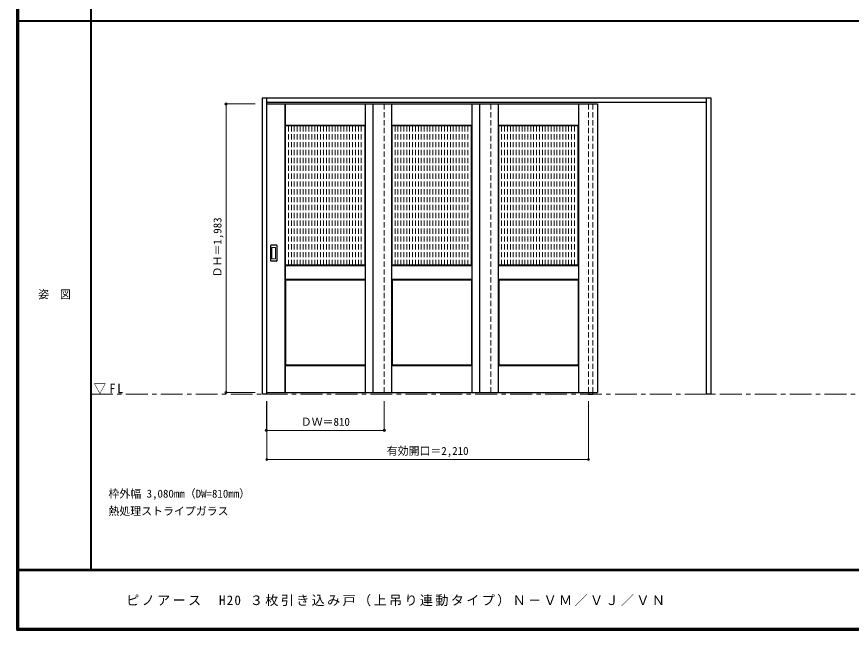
# Model space of a CAD drawing. Units: millimetres, scale not verified. Extents: x -59471 to 5700, y -4307 to 5558.
# Drawn here: x -6000 to -267, y -4205 to 12 of the extents above; entities that cross this region are included whole.
import ezdxf
from ezdxf.enums import TextEntityAlignment as Align

# ---------------------------------------------------------------- set-up
doc = ezdxf.new("R2010")
doc.units = ezdxf.units.MM
doc.header["$LTSCALE"] = 30
doc.header["$PDMODE"] = 32
doc.header["$PDSIZE"] = 15
doc.linetypes.add('CHAIN1', pattern=[8, 5, -1, 1, -1])
doc.linetypes.add('DASHED1', pattern=[1.8, 1.2, -0.6])
for name, color, linetype, lineweight in [('0-1_通り芯', 7, 'CHAIN1', 18), ('0-2_扉', 4, 'DASHED1', 9), ('0-3_仕上げ', 4, 'Continuous', 9), ('0-4_枠', 3, 'Continuous', 25), ('0-6_引手', 7, 'Continuous', 18), ('0-B_寸法', 4, 'Continuous', 9), ('0-C_ハッチ', 4, 'DASHED1', 9), ('F-1_枠', 6, 'Continuous', 40)]:
    doc.layers.add(name, color=color, linetype=linetype, lineweight=lineweight)
doc.layers.add('0-A_文字', color=7, linetype='Continuous')
doc.layers.add('F-A_文字', color=7, linetype='Continuous')
doc.styles.add('ＭＳ ゴシック', font='')
doc.styles.get('ＭＳ ゴシック').set_extended_font_data('MS Gothic')

msp = doc.modelspace()

# ---------------------------------------------------------------- linework, layer by layer
at = {"layer": '0-1_通り芯'}
msp.add_line((-5490, -2581.25), (100, -2581.25), dxfattribs=at)
at = {"layer": '0-2_扉'}
for p, q in [((-4285, -587.75), (-4282, -587.75)), ((-4285, -2570.75), (-4285, -587.75)), ((-3475, -2570.75), (-3475, -587.75)), ((-2743, -2570.75), (-2743, -587.75)), ((-4282, -2570.75), (-4285, -2570.75))]:
    msp.add_line(p, q, dxfattribs=at)
at = {"layer": '0-2_扉', "color": 3, "linetype": 'Continuous', "lineweight": 25}
for p, q in [((-3553, -587.75), (-3553, -2570.75)), ((-2821, -587.75), (-2821, -2570.75)), ((-4282, -2570.75), (-2011, -2570.75))]:
    msp.add_line(p, q, dxfattribs=at)
msp.add_lwpolyline([(-4282, -587.75), (-2011, -587.75), (-2011, -2570.75)], dxfattribs=at)
at = {"layer": '0-3_仕上げ', "color": 7, "lineweight": 18}
for p, q in [((-4157, -2570.75), (-4157, -587.75)), ((-4155.5, -735.25), (-4155.5, -587.75)), ((-4154, -733.75), (-4154, -587.75)), ((-3606, -733.75), (-3606, -587.75)), ((-3604.5, -735.25), (-3604.5, -587.75)), ((-3603, -2570.75), (-3603, -587.75)), ((-3425, -2570.75), (-3425, -587.75)), ((-3423.5, -735.25), (-3423.5, -587.75)), ((-3422, -733.75), (-3422, -587.75)), ((-2874, -733.75), (-2874, -587.75)), ((-2872.5, -735.25), (-2872.5, -587.75)), ((-2871, -2570.75), (-2871, -587.75)), ((-2693, -2570.75), (-2693, -587.75)), ((-2691.5, -735.25), (-2691.5, -587.75)), ((-2690, -733.75), (-2690, -587.75)), ((-2142, -733.75), (-2142, -587.75)), ((-2140.5, -735.25), (-2140.5, -587.75)), ((-2139, -2570.75), (-2139, -587.75)), ((-4154, -733.75), (-4155.5, -735.25)), ((-4153, -737.75), (-4155.5, -735.25)), ((-3606, -733.75), (-4154, -733.75)), ((-3422, -733.75), (-3423.5, -735.25)), ((-3421, -737.75), (-3423.5, -735.25)), ((-2874, -733.75), (-3422, -733.75)), ((-2690, -733.75), (-2691.5, -735.25)), ((-2689, -737.75), (-2691.5, -735.25)), ((-2142, -733.75), (-2690, -733.75)), ((-4155.5, -1793.25), (-4155.5, -1698.25)), ((-4154, -1791.75), (-4154, -1699.75)), ((-3606, -1699.75), (-4154, -1699.75)), ((-3607, -1695.75), (-3604.5, -1698.25)), ((-3606, -1699.75), (-3604.5, -1698.25)), ((-3606, -1791.75), (-3606, -1699.75)), ((-3604.5, -1793.25), (-3604.5, -1698.25)), ((-3423.5, -1793.25), (-3423.5, -1698.25)), ((-3422, -1791.75), (-3422, -1699.75)), ((-2874, -1699.75), (-3422, -1699.75)), ((-2875, -1695.75), (-2872.5, -1698.25)), ((-2874, -1699.75), (-2872.5, -1698.25)), ((-2874, -1791.75), (-2874, -1699.75)), ((-2872.5, -1793.25), (-2872.5, -1698.25)), ((-2691.5, -1793.25), (-2691.5, -1698.25)), ((-2690, -1791.75), (-2690, -1699.75)), ((-2142, -1699.75), (-2690, -1699.75)), ((-2143, -1695.75), (-2140.5, -1698.25)), ((-2142, -1699.75), (-2140.5, -1698.25)), ((-2142, -1791.75), (-2142, -1699.75)), ((-2140.5, -1793.25), (-2140.5, -1698.25)), ((-4154, -1791.75), (-4155.5, -1793.25)), ((-4153, -1795.75), (-4155.5, -1793.25)), ((-4154, -1791.75), (-3606, -1791.75)), ((-3422, -1791.75), (-3423.5, -1793.25)), ((-3421, -1795.75), (-3423.5, -1793.25)), ((-3422, -1791.75), (-2874, -1791.75)), ((-2690, -1791.75), (-2691.5, -1793.25)), ((-2689, -1795.75), (-2691.5, -1793.25)), ((-2690, -1791.75), (-2142, -1791.75)), ((-4155.5, -2570.75), (-4155.5, -2385.25)), ((-4154, -2570.75), (-4154, -2386.75)), ((-3606, -2386.75), (-4154, -2386.75)), ((-3607, -2382.75), (-3604.5, -2385.25)), ((-3606, -2386.75), (-3604.5, -2385.25)), ((-3606, -2570.75), (-3606, -2386.75)), ((-3604.5, -2570.75), (-3604.5, -2385.25)), ((-3423.5, -2570.75), (-3423.5, -2385.25)), ((-3422, -2570.75), (-3422, -2386.75)), ((-2874, -2386.75), (-3422, -2386.75)), ((-2875, -2382.75), (-2872.5, -2385.25)), ((-2874, -2386.75), (-2872.5, -2385.25)), ((-2874, -2570.75), (-2874, -2386.75)), ((-2872.5, -2570.75), (-2872.5, -2385.25)), ((-2691.5, -2570.75), (-2691.5, -2385.25)), ((-2690, -2570.75), (-2690, -2386.75)), ((-2142, -2386.75), (-2690, -2386.75)), ((-2143, -2382.75), (-2140.5, -2385.25)), ((-2142, -2386.75), (-2140.5, -2385.25)), ((-2142, -2570.75), (-2142, -2386.75)), ((-2140.5, -2570.75), (-2140.5, -2385.25))]:
    msp.add_line(p, q, dxfattribs=at)
at = {"layer": '0-3_仕上げ', "color": 3, "lineweight": 25}
for p, q in [((-4153, -1695.75), (-4153, -737.75)), ((-3607, -737.75), (-4153, -737.75)), ((-3607, -1695.75), (-3607, -737.75)), ((-3421, -1695.75), (-3421, -737.75)), ((-2875, -737.75), (-3421, -737.75)), ((-2875, -1695.75), (-2875, -737.75)), ((-2689, -1695.75), (-2689, -737.75)), ((-2143, -737.75), (-2689, -737.75)), ((-2143, -1695.75), (-2143, -737.75)), ((-3607, -1695.75), (-4153, -1695.75)), ((-2875, -1695.75), (-3421, -1695.75)), ((-2143, -1695.75), (-2689, -1695.75)), ((-4153, -1795.75), (-4153, -2382.75)), ((-3421, -1795.75), (-3421, -2382.75)), ((-2689, -1795.75), (-2689, -2382.75)), ((-3607, -2382.75), (-4153, -2382.75)), ((-2875, -2382.75), (-3421, -2382.75)), ((-2143, -2382.75), (-2689, -2382.75))]:
    msp.add_line(p, q, dxfattribs=at)
at = {"layer": '0-3_仕上げ', "color": 7, "lineweight": 18}
for points in [[(-3606, -733.75), (-3604.5, -735.25), (-3607, -737.75)], [(-2874, -733.75), (-2872.5, -735.25), (-2875, -737.75)], [(-2142, -733.75), (-2140.5, -735.25), (-2143, -737.75)], [(-4154, -1699.75), (-4155.5, -1698.25), (-4153, -1695.75)], [(-3422, -1699.75), (-3423.5, -1698.25), (-3421, -1695.75)], [(-2690, -1699.75), (-2691.5, -1698.25), (-2689, -1695.75)], [(-3606, -1791.75), (-3604.5, -1793.25), (-3607, -1795.75)], [(-2874, -1791.75), (-2872.5, -1793.25), (-2875, -1795.75)], [(-2142, -1791.75), (-2140.5, -1793.25), (-2143, -1795.75)], [(-4154, -2386.75), (-4155.5, -2385.25), (-4153, -2382.75)], [(-3422, -2386.75), (-3423.5, -2385.25), (-3421, -2382.75)], [(-2690, -2386.75), (-2691.5, -2385.25), (-2689, -2382.75)]]:
    msp.add_lwpolyline(points, dxfattribs=at)
at = {"layer": '0-3_仕上げ', "color": 3, "lineweight": 25}
for points in [[(-4153, -1795.75), (-3607, -1795.75), (-3607, -2382.75)], [(-3421, -1795.75), (-2875, -1795.75), (-2875, -2382.75)], [(-2689, -1795.75), (-2143, -1795.75), (-2143, -2382.75)]]:
    msp.add_lwpolyline(points, dxfattribs=at)
at = {"layer": '0-4_枠'}
for p, q in [((-4282, -2581.25), (-4282, -546.25)), ((-1262, -2581.25), (-1262, -546.25)), ((-4282, -576.25), (-1262, -576.25)), ((-2072, -2570.75), (-2072, -2581.25)), ((-2042, -2570.75), (-2042, -2581.25)), ((-2072, -2581.25), (-2042, -2581.25)), ((-1232, -2581.25), (-1262, -2581.25))]:
    msp.add_line(p, q, dxfattribs=at)
at = {"layer": '0-4_枠', "color": 4, "linetype": 'DASHED1', "lineweight": 9}
for p, q in [((-2072, -2570.75), (-2072, -576.25)), ((-2042, -2570.75), (-2042, -576.25))]:
    msp.add_line(p, q, dxfattribs=at)
at = {"layer": '0-4_枠'}
for points in [[(-4282, -2581.25), (-4312, -2581.25), (-4312, -546.25)], [(-4312, -546.25), (-1232, -546.25), (-1232, -2581.25)]]:
    msp.add_lwpolyline(points, dxfattribs=at)
at = {"layer": '0-6_引手', "color": 3, "lineweight": 25}
for p, q in [((-4255, -1666.75), (-4255, -1559.75)), ((-4214.5, -1558.25), (-4253.5, -1558.25)), ((-4213, -1559.75), (-4213, -1666.75)), ((-4214.5, -1668.25), (-4253.5, -1668.25))]:
    msp.add_line(p, q, dxfattribs=at)
at = {"layer": '0-6_引手'}
for p, q in [((-4246.5, -1650.75), (-4246.5, -1575.75)), ((-4223, -1574.25), (-4245, -1574.25)), ((-4221.5, -1575.75), (-4221.5, -1650.75)), ((-4223, -1652.25), (-4245, -1652.25))]:
    msp.add_line(p, q, dxfattribs=at)
at = {"layer": '0-6_引手', "color": 3, "lineweight": 25}
for centre, start, end in [((-4253.5, -1559.75), 90, 180), ((-4214.5, -1559.75), 0, 90), ((-4253.5, -1666.75), 180, 270), ((-4214.5, -1666.75), 270, 0)]:
    msp.add_arc(centre, 1.5, start, end, dxfattribs=at)
at = {"layer": '0-6_引手'}
for centre, start, end in [((-4245, -1575.75), 90, 180), ((-4223, -1575.75), 0, 90), ((-4245, -1650.75), 180, 270), ((-4223, -1650.75), 270, 0)]:
    msp.add_arc(centre, 1.5, start, end, dxfattribs=at)
at = {"layer": '0-B_寸法'}
for p, q in [((-4562, -587.75), (-4562, -2570.75)), ((-4562, -587.75), (-4362, -587.75)), ((-4562, -2570.75), (-4362, -2570.75)), ((-4285, -2831.25), (-4285, -2631.25)), ((-4282, -3031.25), (-4282, -2631.25)), ((-3475, -2831.25), (-3475, -2631.25)), ((-2072, -3031.25), (-2072, -2631.25)), ((-4285, -2831.25), (-3475, -2831.25)), ((-4282, -3031.25), (-2072, -3031.25))]:
    msp.add_line(p, q, dxfattribs=at)
at = {"layer": '0-B_寸法', "color": 7}
for p in [(-4562, -587.75), (-4562, -2570.75), (-4285, -2831.25), (-3475, -2831.25), (-4282, -3031.25), (-2072, -3031.25)]:
    msp.add_point(p, dxfattribs=at)
at = {"layer": '0-C_ハッチ'}
for p, q in [((-4133, -1695.75), (-4133, -737.75)), ((-4113, -1695.75), (-4113, -737.75)), ((-4093, -1695.75), (-4093, -737.75)), ((-4073, -1695.75), (-4073, -737.75)), ((-4053, -1695.75), (-4053, -737.75)), ((-4033, -1695.75), (-4033, -737.75)), ((-4013, -1695.75), (-4013, -737.75)), ((-3993, -1695.75), (-3993, -737.75)), ((-3973, -1695.75), (-3973, -737.75)), ((-3953, -1695.75), (-3953, -737.75)), ((-3933, -1695.75), (-3933, -737.75)), ((-3913, -1695.75), (-3913, -737.75)), ((-3893, -1695.75), (-3893, -737.75)), ((-3873, -1695.75), (-3873, -737.75)), ((-3853, -1695.75), (-3853, -737.75)), ((-3833, -1695.75), (-3833, -737.75)), ((-3813, -1695.75), (-3813, -737.75)), ((-3793, -1695.75), (-3793, -737.75)), ((-3773, -1695.75), (-3773, -737.75)), ((-3753, -1695.75), (-3753, -737.75)), ((-3733, -1695.75), (-3733, -737.75)), ((-3713, -1695.75), (-3713, -737.75)), ((-3693, -1695.75), (-3693, -737.75)), ((-3673, -1695.75), (-3673, -737.75)), ((-3653, -1695.75), (-3653, -737.75)), ((-3633, -1695.75), (-3633, -737.75)), ((-3401, -1695.75), (-3401, -737.75)), ((-3381, -1695.75), (-3381, -737.75)), ((-3361, -1695.75), (-3361, -737.75)), ((-3341, -1695.75), (-3341, -737.75)), ((-3321, -1695.75), (-3321, -737.75)), ((-3301, -1695.75), (-3301, -737.75)), ((-3281, -1695.75), (-3281, -737.75)), ((-3261, -1695.75), (-3261, -737.75)), ((-3241, -1695.75), (-3241, -737.75)), ((-3221, -1695.75), (-3221, -737.75)), ((-3201, -1695.75), (-3201, -737.75)), ((-3181, -1695.75), (-3181, -737.75)), ((-3161, -1695.75), (-3161, -737.75)), ((-3141, -1695.75), (-3141, -737.75)), ((-3121, -1695.75), (-3121, -737.75)), ((-3101, -1695.75), (-3101, -737.75)), ((-3081, -1695.75), (-3081, -737.75)), ((-3061, -1695.75), (-3061, -737.75)), ((-3041, -1695.75), (-3041, -737.75)), ((-3021, -1695.75), (-3021, -737.75)), ((-3001, -1695.75), (-3001, -737.75)), ((-2981, -1695.75), (-2981, -737.75)), ((-2961, -1695.75), (-2961, -737.75)), ((-2941, -1695.75), (-2941, -737.75)), ((-2921, -1695.75), (-2921, -737.75)), ((-2901, -1695.75), (-2901, -737.75)), ((-2669, -1695.75), (-2669, -737.75)), ((-2649, -1695.75), (-2649, -737.75)), ((-2629, -1695.75), (-2629, -737.75)), ((-2609, -1695.75), (-2609, -737.75)), ((-2589, -1695.75), (-2589, -737.75)), ((-2569, -1695.75), (-2569, -737.75)), ((-2549, -1695.75), (-2549, -737.75)), ((-2529, -1695.75), (-2529, -737.75)), ((-2509, -1695.75), (-2509, -737.75)), ((-2489, -1695.75), (-2489, -737.75)), ((-2469, -1695.75), (-2469, -737.75)), ((-2449, -1695.75), (-2449, -737.75)), ((-2429, -1695.75), (-2429, -737.75)), ((-2409, -1695.75), (-2409, -737.75)), ((-2389, -1695.75), (-2389, -737.75)), ((-2369, -1695.75), (-2369, -737.75)), ((-2349, -1695.75), (-2349, -737.75)), ((-2329, -1695.75), (-2329, -737.75)), ((-2309, -1695.75), (-2309, -737.75)), ((-2289, -1695.75), (-2289, -737.75)), ((-2269, -1695.75), (-2269, -737.75)), ((-2249, -1695.75), (-2249, -737.75)), ((-2229, -1695.75), (-2229, -737.75)), ((-2209, -1695.75), (-2209, -737.75)), ((-2189, -1695.75), (-2189, -737.75)), ((-2169, -1695.75), (-2169, -737.75))]:
    msp.add_line(p, q, dxfattribs=at)
at = {"layer": 'F-1_枠'}
for p, q in [((-6000, 4175), (-6000, -4205)), ((-5995, 4175), (-5995, -4205)), ((-5990, 4175), (-5990, -4205)), ((-5490, 4175), (-5490, -3790)), ((-6000, -15.5), (5700, -15.5)), ((5700, -3790), (-6000, -3790)), ((5700, -3795), (-6000, -3795)), ((5700, -4195), (-6000, -4195)), ((5700, -4200), (-6000, -4200)), ((5700, -4205), (-6000, -4205))]:
    msp.add_line(p, q, dxfattribs=at)

# ---------------------------------------------------------------- texts
at = {"layer": '0-1_通り芯', "insert": (-5471.25, -2581.25), "char_height": 65.98, "attachment_point": 7, "style": 'ＭＳ ゴシック'}
msp.add_mtext('\\T1.26;\\W0.95;▽FL', dxfattribs=at)
at = {"layer": '0-A_文字', "style": 'ＭＳ ゴシック'}
for s, p in [('枠外幅 3,080mm（DW=810mm）', (-5370, -3310)), ('熱処理ストライプガラス', (-5370, -3430))]:
    msp.add_text(s, height=54.99, dxfattribs=at).set_placement(p, align=Align.BOTTOM_LEFT)
at = {"layer": '0-B_寸法', "color": 7, "style": 'ＭＳ ゴシック'}
msp.add_text('ＤＨ＝1,983', height=54.99, rotation=90, dxfattribs=at).set_placement((-4577, -1779.5), align=Align.BOTTOM_LEFT)
for s, p in [('ＤＷ＝810', (-4048.75, -2816.25)), ('有効開口＝2,210', (-3458.25, -3016.25))]:
    msp.add_text(s, height=54.99, dxfattribs=at).set_placement(p, align=Align.BOTTOM_LEFT)
at = {"layer": 'F-A_文字', "style": 'ＭＳ ゴシック'}
msp.add_text('姿\u3000図', height=54.99, dxfattribs=at).set_placement((-5852.5, -1940.25), align=Align.BOTTOM_LEFT)
at = {"layer": 'F-A_文字', "insert": (-5247.55, -4040), "char_height": 65.98, "attachment_point": 7, "style": 'ＭＳ ゴシック'}
msp.add_mtext('\\T1.18;ピノアース\u3000H20\\~３枚引き込み戸（上吊り連動タイプ）Ｎ－ＶＭ／ＶＪ／ＶＮ', dxfattribs=at)

doc.saveas('drawing.dxf')
